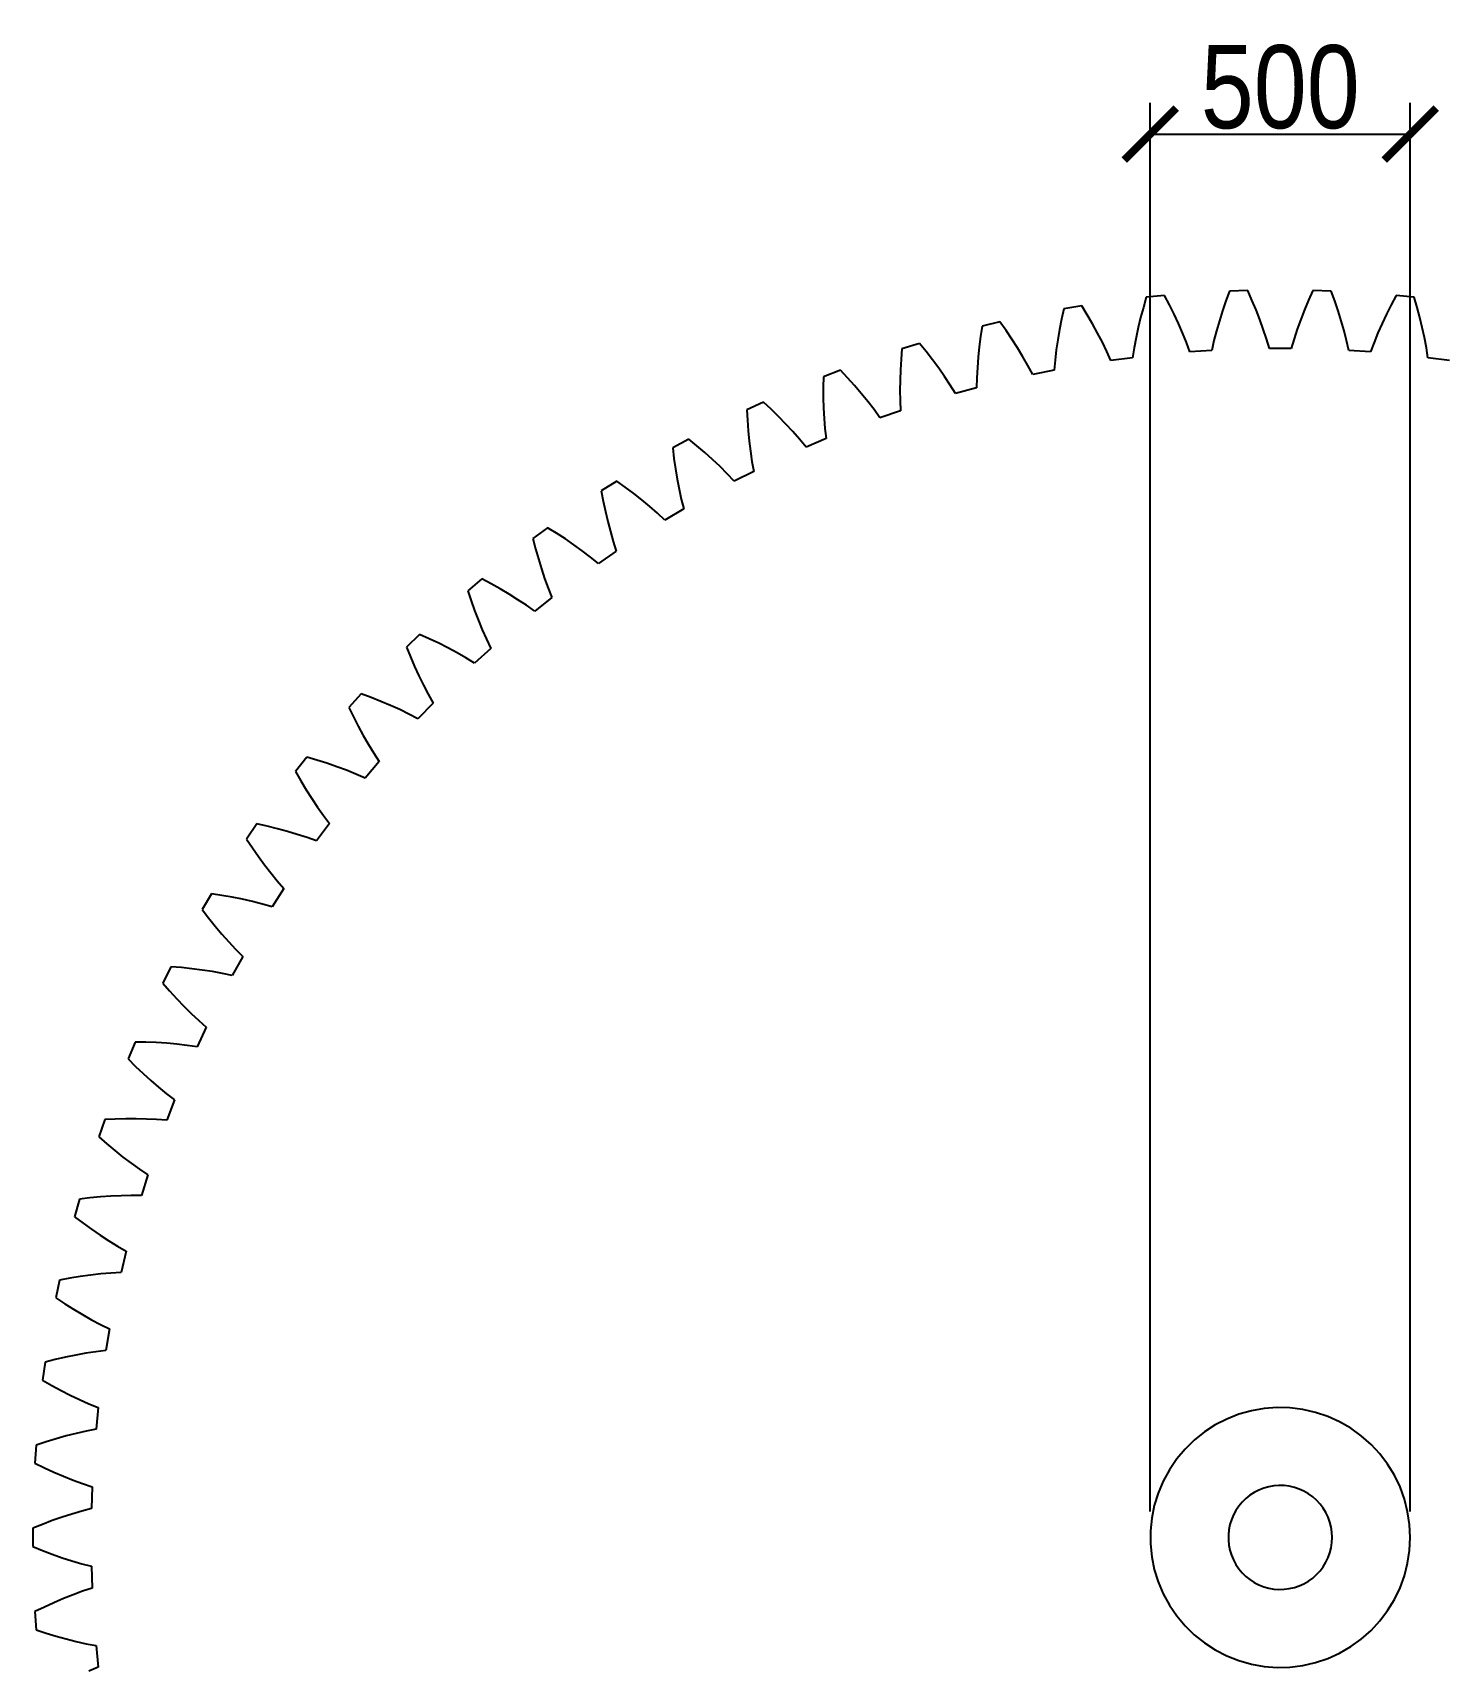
# Model space of a CAD drawing. Header units: millimetres. Extents: x -25 to 154, y -46 to 51.
# Drawn here: x -24 to 3.15, y -2.54 to 28.95 of the extents above; entities that cross this region are included whole.
import ezdxf

# ---------------------------------------------------------------- set-up
doc = ezdxf.new("R2010")
doc.units = ezdxf.units.MM
doc.linetypes.add('DASHED', pattern=[1.524, 1.27, -0.254])
for name, color, linetype in [('DIMS', 3, 'CONTINUOUS'), ('HIDDEN', 8, 'DASHED'), ('VISIBLE', 7, 'CONTINUOUS')]:
    doc.layers.add(name, color=color, linetype=linetype)
doc.styles.add('OpenSansCondensed-Light', font='OpenSansCondensed-Light.ttf')
doc.dimstyles.new('EZDXF', dxfattribs={"dimtxt": 0.25, "dimasz": 0.175, "dimexe": 0.375, "dimexo": 0.125, "dimgap": 0.1, "dimtad": 1, "dimlfac": 100, "dimzin": 12, "dimdsep": 46, "dimtxsty": 'OpenSansCondensed-Light', "dimblk": 'ARCHTICK', "dimcen": 2.5, "dimazin": 3, "dimtfac": 0.5, "dimtmove": 2, "dimatfit": 3})

# ---------------------------------------------------------------- blocks, each defined once
blk = doc.blocks.new('_ARCHTICK')
at = {"color": 0, "linetype": 'BYBLOCK', "const_width": 0.15}
blk.add_lwpolyline([(-0.5, -0.5), (0.5, 0.5)], dxfattribs=at)

msp = doc.modelspace()

# ---------------------------------------------------------------- linework, layer by layer
at = {"layer": 'HIDDEN'}
for points in [[(-0.97757, 23.98008), (-1.04731, 23.78946)], [(-0.6263, 23.99183), (-0.97757, 23.98008)], [(-0.54399, 23.80629), (-0.6263, 23.99183)], [(0.6263, 23.99183), (0.54399, 23.80629)], [(0.97757, 23.98008), (0.6263, 23.99183)], [(1.04731, 23.78946), (0.97757, 23.98008)], [(-4.16508, 23.63582), (-4.20879, 23.4376)], [(-3.81851, 23.69428), (-4.16508, 23.63582)], [(-3.71221, 23.52137), (-3.81851, 23.69428)], [(-2.63393, 23.66638), (-2.68592, 23.47182)], [(-2.57708, 23.86124), (-2.63393, 23.66638)], [(-2.22738, 23.89642), (-2.57708, 23.86124)], [(-2.13286, 23.71679), (-2.22738, 23.89642)], [(-2.04316, 23.53649), (-2.13286, 23.71679)], [(-1.04731, 23.78946), (-1.11218, 23.59881)], [(-0.46653, 23.62039), (-0.54399, 23.80629)], [(-0.39411, 23.43419), (-0.46653, 23.62039)], [(0.46653, 23.62039), (0.39411, 23.43419)], [(0.54399, 23.80629), (0.46653, 23.62039)], [(1.11218, 23.59881), (1.04731, 23.78946)], [(2.13286, 23.71679), (2.04316, 23.53649)], [(2.22738, 23.89642), (2.13286, 23.71679)], [(2.57708, 23.86124), (2.22738, 23.89642)], [(2.63393, 23.66638), (2.57708, 23.86124)], [(2.68592, 23.47182), (2.63393, 23.66638)], [(-5.73448, 23.30484), (-5.76485, 23.10415)], [(-5.39259, 23.38632), (-5.73448, 23.30484)], [(-5.27497, 23.22089), (-5.39259, 23.38632)], [(-4.20879, 23.4376), (-4.24767, 23.24001)], [(-3.61066, 23.34746), (-3.71221, 23.52137)], [(-3.51407, 23.17256), (-3.61066, 23.34746)], [(-2.68592, 23.47182), (-2.73288, 23.27762)], [(-1.95846, 23.35553), (-2.04316, 23.53649)], [(-1.87902, 23.17395), (-1.95846, 23.35553)], [(-1.172, 23.40818), (-1.22653, 23.21763)], [(-1.11218, 23.59881), (-1.172, 23.40818)], [(-0.32698, 23.2477), (-0.39411, 23.43419)], [(0.39411, 23.43419), (0.32698, 23.2477)], [(1.172, 23.40818), (1.11218, 23.59881)], [(1.22653, 23.21763), (1.172, 23.40818)], [(1.95846, 23.35553), (1.87902, 23.17395)], [(2.04316, 23.53649), (1.95846, 23.35553)], [(2.73288, 23.27762), (2.68592, 23.47182)], [(-5.76485, 23.10415), (-5.79045, 22.9044)], [(-5.16203, 23.05415), (-5.27497, 23.22089)], [(-5.05398, 22.8861), (-5.16203, 23.05415)], [(-4.28155, 23.04311), (-4.31019, 22.84699)], [(-4.24767, 23.24001), (-4.28155, 23.04311)], [(-3.42268, 22.99669), (-3.51407, 23.17256)], [(-3.3368, 22.81983), (-3.42268, 22.99669)], [(-2.77455, 23.08385), (-2.81066, 22.89059)], [(-2.73288, 23.27762), (-2.77455, 23.08385)], [(-1.80515, 22.99175), (-1.87902, 23.17395)], [(-1.73724, 22.80894), (-1.80515, 22.99175)], [(-1.27546, 23.0272), (-1.3184, 22.83698)], [(-1.22653, 23.21763), (-1.27546, 23.0272)], [(-0.26544, 23.06097), (-0.32698, 23.2477)], [(-0.20989, 22.87404), (-0.26544, 23.06097)], [(0.26544, 23.06097), (0.20989, 22.87404)], [(0.32698, 23.2477), (0.26544, 23.06097)], [(1.27546, 23.0272), (1.22653, 23.21763)], [(1.3184, 22.83698), (1.27546, 23.0272)], [(1.80515, 22.99175), (1.73724, 22.80894)], [(1.87902, 23.17395), (1.80515, 22.99175)], [(2.77455, 23.08385), (2.73288, 23.27762)], [(2.81066, 22.89059), (2.77455, 23.08385)], [(-7.27827, 22.86978), (-7.29516, 22.66751)], [(-6.94258, 22.97391), (-7.27827, 22.86978)], [(-6.81418, 22.81671), (-6.94258, 22.97391)], [(-6.69035, 22.65789), (-6.81418, 22.81671)], [(-5.8111, 22.70567), (-5.82657, 22.50808)], [(-5.79045, 22.9044), (-5.8111, 22.70567)], [(-4.95104, 22.71673), (-5.05398, 22.8861)], [(-4.85354, 22.546), (-4.95104, 22.71673)], [(-4.31019, 22.84699), (-4.3333, 22.65174)], [(-3.25682, 22.64197), (-3.3368, 22.81983)], [(-2.8408, 22.69792), (-3.25682, 22.64197)], [(-2.81066, 22.89059), (-2.8408, 22.69792)], [(-1.3184, 22.83698), (-1.73724, 22.80894)], [(0.20989, 22.87404), (-0.20989, 22.87404)], [(1.73724, 22.80894), (1.3184, 22.83698)], [(2.8408, 22.69792), (2.81066, 22.89059)], [(3.25682, 22.64197), (2.8408, 22.69792)], [(-8.46156, 22.45889), (-8.78955, 22.33257)], [(-8.32295, 22.31062), (-8.46156, 22.45889)], [(-7.30736, 22.46649), (-7.31469, 22.26683)], [(-7.29516, 22.66751), (-7.30736, 22.46649)], [(-6.57131, 22.49743), (-6.69035, 22.65789)], [(-6.4573, 22.3353), (-6.57131, 22.49743)], [(-5.82657, 22.50808), (-5.8366, 22.31172)], [(-4.76187, 22.37387), (-4.85354, 22.546)], [(-4.35051, 22.45749), (-4.76187, 22.37387)], [(-4.3333, 22.65174), (-4.35051, 22.45749)], [(-8.78955, 22.33257), (-8.79289, 22.12962)], [(-8.79289, 22.12962), (-8.79164, 21.92824)], [(-8.18879, 22.16042), (-8.32295, 22.31062)], [(-8.0593, 22.00827), (-8.18879, 22.16042)], [(-7.31469, 22.26683), (-7.31694, 22.06864)], [(-7.31694, 22.06864), (-7.31382, 21.87206)], [(-6.34861, 22.17147), (-6.4573, 22.3353)], [(-6.24564, 22.00585), (-6.34861, 22.17147)], [(-5.84079, 22.11675), (-6.24564, 22.00585)], [(-5.8366, 22.31172), (-5.84079, 22.11675)], [(-9.94276, 21.84357), (-10.26157, 21.69563)], [(-9.79455, 21.70489), (-9.94276, 21.84357)], [(-8.79164, 21.92824), (-8.78562, 21.72854)], [(-8.78562, 21.72854), (-8.77462, 21.53064)], [(-7.93471, 21.85413), (-8.0593, 22.00827)], [(-7.81532, 21.69792), (-7.93471, 21.85413)], [(-7.31382, 21.87206), (-7.30498, 21.67724)], [(-10.26157, 21.69563), (-10.25135, 21.4929)], [(-10.25135, 21.4929), (-10.23665, 21.29206)], [(-9.65066, 21.56398), (-9.79455, 21.70489)], [(-9.51129, 21.42082), (-9.65066, 21.56398)], [(-9.37669, 21.27534), (-9.51129, 21.42082)], [(-8.77462, 21.53064), (-8.75838, 21.33471)], [(-7.70153, 21.53955), (-7.81532, 21.69792)], [(-7.30498, 21.67724), (-7.70153, 21.53955)], [(-11.37954, 21.13069), (-11.68776, 20.96178)], [(-11.2224, 21.00221), (-11.37954, 21.13069)], [(-10.23665, 21.29206), (-10.2173, 21.0932)], [(-9.24713, 21.12746), (-9.37669, 21.27534)], [(-9.12301, 20.97704), (-9.24713, 21.12746)], [(-8.73655, 21.14092), (-9.12301, 20.97704)], [(-8.75838, 21.33471), (-8.73655, 21.14092)], [(-11.68776, 20.96178), (-11.66403, 20.76019)], [(-11.06942, 20.87124), (-11.2224, 21.00221)], [(-10.92081, 20.7377), (-11.06942, 20.87124)], [(-10.2173, 21.0932), (-10.19311, 20.89648)], [(-10.19311, 20.89648), (-10.16382, 20.70207)], [(-11.66403, 20.76019), (-11.63594, 20.56078)], [(-11.63594, 20.56078), (-11.60336, 20.36366)], [(-10.77678, 20.60154), (-10.92081, 20.7377)], [(-10.63764, 20.46264), (-10.77678, 20.60154)], [(-10.12909, 20.51017), (-10.50375, 20.32085)], [(-10.16382, 20.70207), (-10.12909, 20.51017)], [(-12.76551, 20.32343), (-13.06176, 20.13431)], [(-12.60013, 20.20574), (-12.76551, 20.32343)], [(-12.43875, 20.08527), (-12.60013, 20.20574)], [(-11.60336, 20.36366), (-11.56608, 20.16899)], [(-11.56608, 20.16899), (-11.52387, 19.97697)], [(-10.50375, 20.32085), (-10.63764, 20.46264)], [(-13.06176, 20.13431), (-13.02461, 19.93476)], [(-13.02461, 19.93476), (-12.98327, 19.73767)], [(-12.28155, 19.96196), (-12.43875, 20.08527)], [(-12.12875, 19.83572), (-12.28155, 19.96196)], [(-11.52387, 19.97697), (-11.4764, 19.78782)], [(-12.98327, 19.73767), (-12.93759, 19.54316)], [(-12.93759, 19.54316), (-12.88739, 19.35142)], [(-11.98064, 19.70643), (-12.12875, 19.83572)], [(-11.83758, 19.5739), (-11.98064, 19.70643)], [(-11.4764, 19.78782), (-11.83758, 19.5739)], [(-14.09445, 19.42541), (-14.37741, 19.21692)], [(-14.37741, 19.21692), (-14.32702, 19.0203)], [(-13.92159, 19.31902), (-14.09445, 19.42541)], [(-13.75252, 19.2096), (-13.92159, 19.31902)], [(-13.58743, 19.09707), (-13.75252, 19.2096)], [(-12.88739, 19.35142), (-12.83245, 19.16265)], [(-14.32702, 19.0203), (-14.2726, 18.8264)], [(-13.42654, 18.98132), (-13.58743, 19.09707)], [(-13.27013, 18.8622), (-13.42654, 18.98132)], [(-12.77246, 18.97709), (-13.11853, 18.73952)], [(-12.83245, 19.16265), (-12.77246, 18.97709)], [(-14.2726, 18.8264), (-14.21404, 18.63539)], [(-14.21404, 18.63539), (-14.15115, 18.44743)], [(-13.11853, 18.73952), (-13.27013, 18.8622)], [(-15.36045, 18.44062), (-15.62885, 18.2137)], [(-15.18087, 18.34602), (-15.36045, 18.44062)], [(-15.00487, 18.24814), (-15.18087, 18.34602)], [(-14.15115, 18.44743), (-14.08372, 18.26274)], [(-14.08372, 18.26274), (-14.01146, 18.08161)], [(-15.62885, 18.2137), (-15.56544, 18.02088)], [(-15.56544, 18.02088), (-15.4982, 17.83106)], [(-14.83263, 18.14688), (-15.00487, 18.24814)], [(-14.66437, 18.04214), (-14.83263, 18.14688)], [(-14.50035, 17.93373), (-14.66437, 18.04214)], [(-14.01146, 18.08161), (-14.3409, 17.82145)], [(-15.4982, 17.83106), (-15.427, 17.64438)], [(-15.427, 17.64438), (-15.3517, 17.46104)], [(-14.3409, 17.82145), (-14.50035, 17.93373)], [(-16.55785, 17.37348), (-16.81049, 17.12914)], [(-16.37235, 17.29108), (-16.55785, 17.37348)], [(-15.3517, 17.46104), (-15.27209, 17.28127)], [(-16.81049, 17.12914), (-16.73434, 16.94098)], [(-16.1902, 17.20517), (-16.37235, 17.29108)], [(-16.01159, 17.11565), (-16.1902, 17.20517)], [(-15.83671, 17.02237), (-16.01159, 17.11565)], [(-15.66581, 16.92517), (-15.83671, 17.02237)], [(-15.18789, 17.10537), (-15.49922, 16.82379)], [(-15.27209, 17.28127), (-15.18789, 17.10537)], [(-16.73434, 16.94098), (-16.65457, 16.75607)], [(-16.65457, 16.75607), (-16.57106, 16.57457)], [(-15.49922, 16.82379), (-15.66581, 16.92517)], [(-16.57106, 16.57457), (-16.48368, 16.39667)], [(-16.48368, 16.39667), (-16.39224, 16.22262)], [(-17.68129, 16.22874), (-17.91705, 15.96807)], [(-17.4907, 16.15891), (-17.68129, 16.22874)], [(-17.30323, 16.08537), (-17.4907, 16.15891)], [(-17.11903, 16.00797), (-17.30323, 16.08537)], [(-16.39224, 16.22262), (-16.29649, 16.05273)], [(-17.91705, 15.96807), (-17.82851, 15.78542)], [(-17.82851, 15.78542), (-17.73656, 15.60625)], [(-16.93831, 15.92658), (-17.11903, 16.00797)], [(-16.7613, 15.84101), (-16.93831, 15.92658)], [(-16.58831, 15.75099), (-16.7613, 15.84101)], [(-16.29649, 16.05273), (-16.58831, 15.75099)], [(-17.73656, 15.60625), (-17.64112, 15.43073)], [(-17.64112, 15.43073), (-17.54205, 15.25906)], [(-17.54205, 15.25906), (-17.43919, 15.09151)], [(-18.72577, 15.01151), (-18.94359, 14.73568)], [(-18.53094, 14.95458), (-18.72577, 15.01151)], [(-18.33897, 14.89372), (-18.53094, 14.95458)], [(-18.15002, 14.8288), (-18.33897, 14.89372)], [(-17.96426, 14.75966), (-18.15002, 14.8288)], [(-17.3323, 14.9284), (-17.60332, 14.60783)], [(-17.43919, 15.09151), (-17.3323, 14.9284)], [(-18.94359, 14.73568), (-18.84304, 14.55936)], [(-18.84304, 14.55936), (-18.73933, 14.38673)], [(-17.78194, 14.6861), (-17.96426, 14.75966)], [(-17.60332, 14.60783), (-17.78194, 14.6861)], [(-18.73933, 14.38673), (-18.63238, 14.21797)], [(-18.63238, 14.21797), (-18.52207, 14.05331)], [(-18.52207, 14.05331), (-18.40825, 13.893)], [(-18.40825, 13.893), (-18.2907, 13.73739)], [(-19.68661, 13.72725), (-19.88552, 13.43748)], [(-19.48841, 13.68345), (-19.68661, 13.72725)], [(-19.29281, 13.63555), (-19.48841, 13.68345)], [(-19.09994, 13.5834), (-19.29281, 13.63555)], [(-18.90999, 13.52682), (-19.09994, 13.5834)], [(-18.2907, 13.73739), (-18.5397, 13.39944)], [(-19.88552, 13.43748), (-19.77342, 13.26827)], [(-19.77342, 13.26827), (-19.65842, 13.10295)], [(-18.72315, 13.46561), (-18.90999, 13.52682)], [(-18.5397, 13.39944), (-18.72315, 13.46561)], [(-19.65842, 13.10295), (-19.54043, 12.94172)], [(-19.54043, 12.94172), (-19.41937, 12.78479)], [(-19.41937, 12.78479), (-19.29509, 12.63244)], [(-19.29509, 12.63244), (-19.16741, 12.48503)], [(-20.55953, 12.38167), (-20.73864, 12.07927)], [(-20.35885, 12.35121), (-20.55953, 12.38167)], [(-20.16048, 12.31648), (-20.35885, 12.35121)], [(-19.96456, 12.27733), (-20.16048, 12.31648)], [(-19.16741, 12.48503), (-19.39329, 12.1312)], [(-20.73864, 12.07927), (-20.61549, 11.91792)], [(-19.77125, 12.23357), (-19.96456, 12.27733)], [(-19.58074, 12.18497), (-19.77125, 12.23357)], [(-19.39329, 12.1312), (-19.58074, 12.18497)], [(-20.61549, 11.91792), (-20.4897, 11.76065)], [(-20.4897, 11.76065), (-20.3612, 11.60766)], [(-20.3612, 11.60766), (-20.22993, 11.45917)], [(-20.22993, 11.45917), (-20.09575, 11.31546)], [(-19.95852, 11.17691), (-20.16025, 10.80878)], [(-20.09575, 11.31546), (-19.95852, 11.17691)], [(-21.34062, 10.9808), (-21.49914, 10.66711)], [(-21.13835, 10.96381), (-21.34062, 10.9808)], [(-20.93811, 10.94241), (-21.13835, 10.96381)], [(-20.74001, 10.91643), (-20.93811, 10.94241)], [(-20.54421, 10.88568), (-20.74001, 10.91643)], [(-20.35088, 10.84991), (-20.54421, 10.88568)], [(-20.16025, 10.80878), (-20.35088, 10.84991)], [(-21.49914, 10.66711), (-21.36548, 10.51434)], [(-21.36548, 10.51434), (-21.22947, 10.36583)], [(-21.22947, 10.36583), (-21.09104, 10.22176)], [(-21.09104, 10.22176), (-20.95014, 10.08237)], [(-20.95014, 10.08237), (-20.80667, 9.94794)], [(-20.66048, 9.81886), (-20.83718, 9.43809)], [(-20.80667, 9.94794), (-20.66048, 9.81886)], [(-22.0264, 9.53088), (-22.16361, 9.2073)], [(-21.82345, 9.52744), (-22.0264, 9.53088)], [(-21.62222, 9.51946), (-21.82345, 9.52744)], [(-21.42283, 9.50677), (-21.62222, 9.51946)], [(-21.22542, 9.48917), (-21.42283, 9.50677)], [(-21.03013, 9.46639), (-21.22542, 9.48917)], [(-20.83718, 9.43809), (-21.03013, 9.46639)], [(-22.16361, 9.2073), (-22.02005, 9.06381)], [(-22.02005, 9.06381), (-21.87442, 8.92471)], [(-21.87442, 8.92471), (-21.72668, 8.79021)], [(-21.72668, 8.79021), (-21.57678, 8.66054)], [(-21.57678, 8.66054), (-21.42465, 8.53599)], [(-21.42465, 8.53599), (-21.27017, 8.41697)], [(-21.27017, 8.41697), (-21.42104, 8.02524)], [(-22.61381, 8.0384), (-22.7291, 7.70637)], [(-22.41108, 8.04852), (-22.61381, 8.0384)], [(-22.20977, 8.054), (-22.41108, 8.04852)], [(-22.00998, 8.05465), (-22.20977, 8.054)], [(-21.81182, 8.05027), (-22.00998, 8.05465)], [(-21.61545, 8.04059), (-21.81182, 8.05027)], [(-21.42104, 8.02524), (-21.61545, 8.04059)], [(-22.7291, 7.70637), (-22.57627, 7.57279)], [(-22.57627, 7.57279), (-22.42167, 7.44373)], [(-22.42167, 7.44373), (-22.26528, 7.31939)], [(-22.26528, 7.31939), (-22.10706, 7.20002)], [(-22.10706, 7.20002), (-21.94695, 7.08592)], [(-21.94695, 7.08592), (-21.78487, 6.97748)], [(-21.78487, 6.97748), (-21.90923, 6.57656)], [(-23.10021, 6.51001), (-23.19307, 6.17103)], [(-22.89861, 6.53365), (-23.10021, 6.51001)], [(-22.69812, 6.55256), (-22.89861, 6.53365)], [(-22.49882, 6.56656), (-22.69812, 6.55256)], [(-22.30081, 6.57543), (-22.49882, 6.56656)], [(-22.10424, 6.57888), (-22.30081, 6.57543)], [(-21.90923, 6.57656), (-22.10424, 6.57888)], [(-23.19307, 6.17103), (-23.03166, 6.04795)], [(-23.03166, 6.04795), (-22.86879, 5.9295)], [(-22.86879, 5.9295), (-22.70444, 5.81589)], [(-22.70444, 5.81589), (-22.5386, 5.70736)], [(-22.5386, 5.70736), (-22.37123, 5.60421)], [(-22.37123, 5.60421), (-22.20226, 5.50683)], [(-22.20226, 5.50683), (-22.29957, 5.09849)], [(-22.88717, 5.04914), (-23.08509, 5.02186)], [(-22.6902, 5.07121), (-22.88717, 5.04914)], [(-22.49429, 5.08779), (-22.6902, 5.07121)], [(-22.29957, 5.09849), (-22.49429, 5.08779)], [(-23.48345, 4.95255), (-23.55345, 4.60812)], [(-23.28388, 4.9896), (-23.48345, 4.95255)], [(-23.08509, 5.02186), (-23.28388, 4.9896)], [(-23.55345, 4.60812), (-23.38419, 4.4961)], [(-23.38419, 4.4961), (-23.21377, 4.3888)], [(-23.21377, 4.3888), (-23.0422, 4.28642)], [(-23.0422, 4.28642), (-22.86948, 4.1892)], [(-22.86948, 4.1892), (-22.69559, 4.09746)], [(-22.69559, 4.09746), (-22.5205, 4.01159)], [(-22.5205, 4.01159), (-22.59032, 3.59766)], [(-23.36896, 3.46873), (-23.56515, 3.42327)], [(-23.17331, 3.50917), (-23.36896, 3.46873)], [(-22.97825, 3.54435), (-23.17331, 3.50917)], [(-22.78389, 3.57398), (-22.97825, 3.54435)], [(-22.59032, 3.59766), (-22.78389, 3.57398)], [(-23.7618, 3.37297), (-23.80865, 3.02463)], [(-23.56515, 3.42327), (-23.7618, 3.37297)], [(-23.80865, 3.02463), (-23.63227, 2.92417)], [(-23.63227, 2.92417), (-23.45507, 2.82849)], [(-23.45507, 2.82849), (-23.27705, 2.73779)], [(-23.27705, 2.73779), (-23.09822, 2.65233)], [(-23.09822, 2.65233), (-22.91859, 2.57241)], [(-22.91859, 2.57241), (-22.73815, 2.49843)], [(-22.73815, 2.49843), (-22.78017, 2.08076)], [(2.5, 0), (2.48758, 0.24892), (2.45043, 0.49537), (2.38893, 0.73689), (2.30369, 0.97109), (2.19555, 1.19563), (2.0656, 1.4083), (1.91511, 1.60697), (1.74559, 1.78967), (1.55872, 1.95458), (1.35637, 2.10006), (1.14053, 2.22468), (0.91335, 2.32718), (0.6771, 2.40656), (0.43412, 2.46202), (0.18683, 2.49301), (-0.06233, 2.49922), (-0.31086, 2.4806), (-0.5563, 2.43732), (-0.79622, 2.36982), (-1.02822, 2.27876), (-1.25, 2.16506), (-1.45936, 2.02985), (-1.65421, 1.87445), (-1.83263, 1.70043), (-1.99283, 1.50951), (-2.13323, 1.30359), (-2.25242, 1.08471), (-2.34923, 0.85505), (-2.42269, 0.61689), (-2.47208, 0.37261), (-2.49689, 0.12461), (-2.49689, -0.12461), (-2.47208, -0.37261), (-2.42269, -0.61689), (-2.34923, -0.85505), (-2.25242, -1.08471), (-2.13323, -1.30359), (-1.99283, -1.50951), (-1.83263, -1.70043), (-1.65421, -1.87445), (-1.45936, -2.02985), (-1.25, -2.16506), (-1.02822, -2.27876), (-0.79622, -2.36982), (-0.5563, -2.43732), (-0.31086, -2.4806), (-0.06233, -2.49922), (0.18683, -2.49301), (0.43412, -2.46202), (0.6771, -2.40656), (0.91335, -2.32718), (1.14053, -2.22468), (1.35637, -2.10006), (1.55872, -1.95458), (1.74559, -1.78967), (1.91511, -1.60697), (2.0656, -1.4083), (2.19555, -1.19563), (2.30369, -0.97109), (2.38893, -0.73689), (2.45043, -0.49537), (2.48758, -0.24892), (2.5, 0)], [(2.5, 0), (2.48758, 0.24892), (2.45043, 0.49537), (2.38893, 0.73689), (2.30369, 0.97109), (2.19555, 1.19563), (2.0656, 1.4083), (1.91511, 1.60697), (1.74559, 1.78967), (1.55872, 1.95458), (1.35637, 2.10006), (1.14053, 2.22468), (0.91335, 2.32718), (0.6771, 2.40656), (0.43412, 2.46202), (0.18683, 2.49301), (-0.06233, 2.49922), (-0.31086, 2.4806), (-0.5563, 2.43732), (-0.79622, 2.36982), (-1.02822, 2.27876), (-1.25, 2.16506), (-1.45936, 2.02985), (-1.65421, 1.87445), (-1.83263, 1.70043), (-1.99283, 1.50951), (-2.13323, 1.30359), (-2.25242, 1.08471), (-2.34923, 0.85505), (-2.42269, 0.61689), (-2.47208, 0.37261), (-2.49689, 0.12461), (-2.49689, -0.12461), (-2.47208, -0.37261), (-2.42269, -0.61689), (-2.34923, -0.85505), (-2.25242, -1.08471), (-2.13323, -1.30359), (-1.99283, -1.50951), (-1.83263, -1.70043), (-1.65421, -1.87445), (-1.45936, -2.02985), (-1.25, -2.16506), (-1.02822, -2.27876), (-0.79622, -2.36982), (-0.5563, -2.43732), (-0.31086, -2.4806), (-0.06233, -2.49922), (0.18683, -2.49301), (0.43412, -2.46202), (0.6771, -2.40656), (0.91335, -2.32718), (1.14053, -2.22468), (1.35637, -2.10006), (1.55872, -1.95458), (1.74559, -1.78967), (1.91511, -1.60697), (2.0656, -1.4083), (2.19555, -1.19563), (2.30369, -0.97109), (2.38893, -0.73689), (2.45043, -0.49537), (2.48758, -0.24892), (2.5, 0)], [(-23.54846, 1.90011), (-23.74118, 1.84165)], [(-23.35594, 1.95353), (-23.54846, 1.90011)], [(-23.16368, 2.00166), (-23.35594, 1.95353)], [(-22.97173, 2.0442), (-23.16368, 2.00166)], [(-22.78017, 2.08076), (-22.97173, 2.0442)], [(-23.93403, 1.77832), (-23.9575, 1.42764)], [(-23.74118, 1.84165), (-23.93403, 1.77832)], [(-23.9575, 1.42764), (-23.77481, 1.33918)], [(-23.77481, 1.33918), (-23.59161, 1.25554)], [(-23.59161, 1.25554), (-23.40793, 1.17694)], [(-23.40793, 1.17694), (-23.22379, 1.10362)], [(-23.22379, 1.10362), (-23.03922, 1.03587)], [(-23.03922, 1.03587), (-22.85425, 0.9741)], [(-22.85425, 0.9741), (-22.86828, 0.55457)], [(1, 0), (0.99503, 0.09957), (0.98017, 0.19815), (0.95557, 0.29476), (0.92148, 0.38843), (0.87822, 0.47825), (0.82624, 0.56332), (0.76604, 0.64279), (0.69824, 0.71587), (0.62349, 0.78183), (0.54255, 0.84003), (0.45621, 0.88987), (0.36534, 0.93087), (0.27084, 0.96262), (0.17365, 0.98481), (0.07473, 0.9972), (-0.02493, 0.99969), (-0.12434, 0.99224), (-0.22252, 0.97493), (-0.31849, 0.94793), (-0.41129, 0.91151), (-0.5, 0.86603), (-0.58374, 0.81194), (-0.66169, 0.74978), (-0.73305, 0.68017), (-0.79713, 0.6038), (-0.85329, 0.52144), (-0.90097, 0.43388), (-0.93969, 0.34202), (-0.96908, 0.24676), (-0.98883, 0.14904), (-0.99876, 0.04985), (-0.99876, -0.04985), (-0.98883, -0.14904), (-0.96908, -0.24676), (-0.93969, -0.34202), (-0.90097, -0.43388), (-0.85329, -0.52144), (-0.79713, -0.6038), (-0.73305, -0.68017), (-0.66169, -0.74978), (-0.58374, -0.81194), (-0.5, -0.86603), (-0.41129, -0.91151), (-0.31849, -0.94793), (-0.22252, -0.97493), (-0.12434, -0.99224), (-0.02493, -0.99969), (0.07473, -0.9972), (0.17365, -0.98481), (0.27084, -0.96262), (0.36534, -0.93087), (0.45621, -0.88987), (0.54255, -0.84003), (0.62349, -0.78183), (0.69824, -0.71587), (0.76604, -0.64279), (0.82624, -0.56332), (0.87822, -0.47825), (0.92148, -0.38843), (0.95557, -0.29476), (0.98017, -0.19815), (0.99503, -0.09957), (1, 0)], [(-23.62279, 0.323), (-23.81117, 0.2518)], [(-23.43427, 0.38916), (-23.62279, 0.323)], [(-23.24564, 0.45002), (-23.43427, 0.38916)], [(-23.05696, 0.50529), (-23.24564, 0.45002)], [(-22.86828, 0.55457), (-23.05696, 0.50529)], [(-23.81117, 0.2518), (-23.99936, 0.17573)], [(-23.99936, 0.17573), (-23.99936, -0.17573)], [(-23.99936, -0.17573), (-23.81117, -0.2518)], [(-23.81117, -0.2518), (-23.62279, -0.323)], [(-23.62279, -0.323), (-23.43427, -0.38916)], [(-23.43427, -0.38916), (-23.24564, -0.45002)], [(-23.24564, -0.45002), (-23.05696, -0.50529)], [(-23.05696, -0.50529), (-22.86828, -0.55457)], [(-22.86828, -0.55457), (-22.85425, -0.9741)], [(-23.59161, -1.25554), (-23.77481, -1.33918)], [(-23.40793, -1.17694), (-23.59161, -1.25554)], [(-23.22379, -1.10362), (-23.40793, -1.17694)], [(-23.03922, -1.03587), (-23.22379, -1.10362)], [(-22.85425, -0.9741), (-23.03922, -1.03587)], [(-23.77481, -1.33918), (-23.9575, -1.42764)], [(-23.9575, -1.42764), (-23.93403, -1.77832)], [(-23.93403, -1.77832), (-23.74118, -1.84165)], [(-23.74118, -1.84165), (-23.54846, -1.90011)], [(-23.54846, -1.90011), (-23.35594, -1.95353)], [(-23.35594, -1.95353), (-23.16368, -2.00166)], [(-23.16368, -2.00166), (-22.97173, -2.0442)], [(-22.97173, -2.0442), (-22.78017, -2.08076)], [(-22.78017, -2.08076), (-22.73815, -2.49843)], [(-22.73815, -2.49843), (-22.91859, -2.57241)]]:
    msp.add_lwpolyline(points, dxfattribs=at)
at = {"layer": 'VISIBLE'}
for points in [[(-0.97757, 23.98008), (-1.04731, 23.78946)], [(-0.6263, 23.99183), (-0.97757, 23.98008)], [(-0.54399, 23.80629), (-0.6263, 23.99183)], [(0.6263, 23.99183), (0.54399, 23.80629)], [(0.97757, 23.98008), (0.6263, 23.99183)], [(1.04731, 23.78946), (0.97757, 23.98008)], [(-4.16508, 23.63582), (-4.20879, 23.4376)], [(-3.81851, 23.69428), (-4.16508, 23.63582)], [(-3.71221, 23.52137), (-3.81851, 23.69428)], [(-2.63393, 23.66638), (-2.68592, 23.47182)], [(-2.57708, 23.86124), (-2.63393, 23.66638)], [(-2.22738, 23.89642), (-2.57708, 23.86124)], [(-2.13286, 23.71679), (-2.22738, 23.89642)], [(-2.04316, 23.53649), (-2.13286, 23.71679)], [(-1.04731, 23.78946), (-1.11218, 23.59881)], [(-0.46653, 23.62039), (-0.54399, 23.80629)], [(-0.39411, 23.43419), (-0.46653, 23.62039)], [(0.46653, 23.62039), (0.39411, 23.43419)], [(0.54399, 23.80629), (0.46653, 23.62039)], [(1.11218, 23.59881), (1.04731, 23.78946)], [(2.13286, 23.71679), (2.04316, 23.53649)], [(2.22738, 23.89642), (2.13286, 23.71679)], [(2.57708, 23.86124), (2.22738, 23.89642)], [(2.63393, 23.66638), (2.57708, 23.86124)], [(2.68592, 23.47182), (2.63393, 23.66638)], [(-5.73448, 23.30484), (-5.76485, 23.10415)], [(-5.39259, 23.38632), (-5.73448, 23.30484)], [(-5.27497, 23.22089), (-5.39259, 23.38632)], [(-4.20879, 23.4376), (-4.24767, 23.24001)], [(-3.61066, 23.34746), (-3.71221, 23.52137)], [(-3.51407, 23.17256), (-3.61066, 23.34746)], [(-2.68592, 23.47182), (-2.73288, 23.27762)], [(-1.95846, 23.35553), (-2.04316, 23.53649)], [(-1.87902, 23.17395), (-1.95846, 23.35553)], [(-1.172, 23.40818), (-1.22653, 23.21763)], [(-1.11218, 23.59881), (-1.172, 23.40818)], [(-0.32698, 23.2477), (-0.39411, 23.43419)], [(0.39411, 23.43419), (0.32698, 23.2477)], [(1.172, 23.40818), (1.11218, 23.59881)], [(1.22653, 23.21763), (1.172, 23.40818)], [(1.95846, 23.35553), (1.87902, 23.17395)], [(2.04316, 23.53649), (1.95846, 23.35553)], [(2.73288, 23.27762), (2.68592, 23.47182)], [(-5.76485, 23.10415), (-5.79045, 22.9044)], [(-5.16203, 23.05415), (-5.27497, 23.22089)], [(-5.05398, 22.8861), (-5.16203, 23.05415)], [(-4.28155, 23.04311), (-4.31019, 22.84699)], [(-4.24767, 23.24001), (-4.28155, 23.04311)], [(-3.42268, 22.99669), (-3.51407, 23.17256)], [(-3.3368, 22.81983), (-3.42268, 22.99669)], [(-2.77455, 23.08385), (-2.81066, 22.89059)], [(-2.73288, 23.27762), (-2.77455, 23.08385)], [(-1.80515, 22.99175), (-1.87902, 23.17395)], [(-1.73724, 22.80894), (-1.80515, 22.99175)], [(-1.27546, 23.0272), (-1.3184, 22.83698)], [(-1.22653, 23.21763), (-1.27546, 23.0272)], [(-0.26544, 23.06097), (-0.32698, 23.2477)], [(-0.20989, 22.87404), (-0.26544, 23.06097)], [(0.26544, 23.06097), (0.20989, 22.87404)], [(0.32698, 23.2477), (0.26544, 23.06097)], [(1.27546, 23.0272), (1.22653, 23.21763)], [(1.3184, 22.83698), (1.27546, 23.0272)], [(1.80515, 22.99175), (1.73724, 22.80894)], [(1.87902, 23.17395), (1.80515, 22.99175)], [(2.77455, 23.08385), (2.73288, 23.27762)], [(2.81066, 22.89059), (2.77455, 23.08385)], [(-7.27827, 22.86978), (-7.29516, 22.66751)], [(-6.94258, 22.97391), (-7.27827, 22.86978)], [(-6.81418, 22.81671), (-6.94258, 22.97391)], [(-6.69035, 22.65789), (-6.81418, 22.81671)], [(-5.8111, 22.70567), (-5.82657, 22.50808)], [(-5.79045, 22.9044), (-5.8111, 22.70567)], [(-4.95104, 22.71673), (-5.05398, 22.8861)], [(-4.85354, 22.546), (-4.95104, 22.71673)], [(-4.31019, 22.84699), (-4.3333, 22.65174)], [(-3.25682, 22.64197), (-3.3368, 22.81983)], [(-2.8408, 22.69792), (-3.25682, 22.64197)], [(-2.81066, 22.89059), (-2.8408, 22.69792)], [(-1.3184, 22.83698), (-1.73724, 22.80894)], [(0.20989, 22.87404), (-0.20989, 22.87404)], [(1.73724, 22.80894), (1.3184, 22.83698)], [(2.8408, 22.69792), (2.81066, 22.89059)], [(3.25682, 22.64197), (2.8408, 22.69792)], [(-8.46156, 22.45889), (-8.78955, 22.33257)], [(-8.32295, 22.31062), (-8.46156, 22.45889)], [(-7.30736, 22.46649), (-7.31469, 22.26683)], [(-7.29516, 22.66751), (-7.30736, 22.46649)], [(-6.57131, 22.49743), (-6.69035, 22.65789)], [(-6.4573, 22.3353), (-6.57131, 22.49743)], [(-5.82657, 22.50808), (-5.8366, 22.31172)], [(-4.76187, 22.37387), (-4.85354, 22.546)], [(-4.35051, 22.45749), (-4.76187, 22.37387)], [(-4.3333, 22.65174), (-4.35051, 22.45749)], [(-8.78955, 22.33257), (-8.79289, 22.12962)], [(-8.79289, 22.12962), (-8.79164, 21.92824)], [(-8.18879, 22.16042), (-8.32295, 22.31062)], [(-8.0593, 22.00827), (-8.18879, 22.16042)], [(-7.31469, 22.26683), (-7.31694, 22.06864)], [(-7.31694, 22.06864), (-7.31382, 21.87206)], [(-6.34861, 22.17147), (-6.4573, 22.3353)], [(-6.24564, 22.00585), (-6.34861, 22.17147)], [(-5.84079, 22.11675), (-6.24564, 22.00585)], [(-5.8366, 22.31172), (-5.84079, 22.11675)], [(-9.94276, 21.84357), (-10.26157, 21.69563)], [(-9.79455, 21.70489), (-9.94276, 21.84357)], [(-8.79164, 21.92824), (-8.78562, 21.72854)], [(-8.78562, 21.72854), (-8.77462, 21.53064)], [(-7.93471, 21.85413), (-8.0593, 22.00827)], [(-7.81532, 21.69792), (-7.93471, 21.85413)], [(-7.31382, 21.87206), (-7.30498, 21.67724)], [(-10.26157, 21.69563), (-10.25135, 21.4929)], [(-10.25135, 21.4929), (-10.23665, 21.29206)], [(-9.65066, 21.56398), (-9.79455, 21.70489)], [(-9.51129, 21.42082), (-9.65066, 21.56398)], [(-9.37669, 21.27534), (-9.51129, 21.42082)], [(-8.77462, 21.53064), (-8.75838, 21.33471)], [(-7.70153, 21.53955), (-7.81532, 21.69792)], [(-7.30498, 21.67724), (-7.70153, 21.53955)], [(-11.37954, 21.13069), (-11.68776, 20.96178)], [(-11.2224, 21.00221), (-11.37954, 21.13069)], [(-10.23665, 21.29206), (-10.2173, 21.0932)], [(-9.24713, 21.12746), (-9.37669, 21.27534)], [(-9.12301, 20.97704), (-9.24713, 21.12746)], [(-8.73655, 21.14092), (-9.12301, 20.97704)], [(-8.75838, 21.33471), (-8.73655, 21.14092)], [(-11.68776, 20.96178), (-11.66403, 20.76019)], [(-11.06942, 20.87124), (-11.2224, 21.00221)], [(-10.92081, 20.7377), (-11.06942, 20.87124)], [(-10.2173, 21.0932), (-10.19311, 20.89648)], [(-10.19311, 20.89648), (-10.16382, 20.70207)], [(-11.66403, 20.76019), (-11.63594, 20.56078)], [(-11.63594, 20.56078), (-11.60336, 20.36366)], [(-10.77678, 20.60154), (-10.92081, 20.7377)], [(-10.63764, 20.46264), (-10.77678, 20.60154)], [(-10.12909, 20.51017), (-10.50375, 20.32085)], [(-10.16382, 20.70207), (-10.12909, 20.51017)], [(-12.76551, 20.32343), (-13.06176, 20.13431)], [(-12.60013, 20.20574), (-12.76551, 20.32343)], [(-12.43875, 20.08527), (-12.60013, 20.20574)], [(-11.60336, 20.36366), (-11.56608, 20.16899)], [(-11.56608, 20.16899), (-11.52387, 19.97697)], [(-10.50375, 20.32085), (-10.63764, 20.46264)], [(-13.06176, 20.13431), (-13.02461, 19.93476)], [(-13.02461, 19.93476), (-12.98327, 19.73767)], [(-12.28155, 19.96196), (-12.43875, 20.08527)], [(-12.12875, 19.83572), (-12.28155, 19.96196)], [(-11.52387, 19.97697), (-11.4764, 19.78782)], [(-12.98327, 19.73767), (-12.93759, 19.54316)], [(-12.93759, 19.54316), (-12.88739, 19.35142)], [(-11.98064, 19.70643), (-12.12875, 19.83572)], [(-11.83758, 19.5739), (-11.98064, 19.70643)], [(-11.4764, 19.78782), (-11.83758, 19.5739)], [(-14.09445, 19.42541), (-14.37741, 19.21692)], [(-14.37741, 19.21692), (-14.32702, 19.0203)], [(-13.92159, 19.31902), (-14.09445, 19.42541)], [(-13.75252, 19.2096), (-13.92159, 19.31902)], [(-13.58743, 19.09707), (-13.75252, 19.2096)], [(-12.88739, 19.35142), (-12.83245, 19.16265)], [(-14.32702, 19.0203), (-14.2726, 18.8264)], [(-13.42654, 18.98132), (-13.58743, 19.09707)], [(-13.27013, 18.8622), (-13.42654, 18.98132)], [(-12.77246, 18.97709), (-13.11853, 18.73952)], [(-12.83245, 19.16265), (-12.77246, 18.97709)], [(-14.2726, 18.8264), (-14.21404, 18.63539)], [(-14.21404, 18.63539), (-14.15115, 18.44743)], [(-13.11853, 18.73952), (-13.27013, 18.8622)], [(-15.36045, 18.44062), (-15.62885, 18.2137)], [(-15.18087, 18.34602), (-15.36045, 18.44062)], [(-15.00487, 18.24814), (-15.18087, 18.34602)], [(-14.15115, 18.44743), (-14.08372, 18.26274)], [(-14.08372, 18.26274), (-14.01146, 18.08161)], [(-15.62885, 18.2137), (-15.56544, 18.02088)], [(-15.56544, 18.02088), (-15.4982, 17.83106)], [(-14.83263, 18.14688), (-15.00487, 18.24814)], [(-14.66437, 18.04214), (-14.83263, 18.14688)], [(-14.50035, 17.93373), (-14.66437, 18.04214)], [(-14.01146, 18.08161), (-14.3409, 17.82145)], [(-15.4982, 17.83106), (-15.427, 17.64438)], [(-15.427, 17.64438), (-15.3517, 17.46104)], [(-14.3409, 17.82145), (-14.50035, 17.93373)], [(-16.55785, 17.37348), (-16.81049, 17.12914)], [(-16.37235, 17.29108), (-16.55785, 17.37348)], [(-15.3517, 17.46104), (-15.27209, 17.28127)], [(-16.81049, 17.12914), (-16.73434, 16.94098)], [(-16.1902, 17.20517), (-16.37235, 17.29108)], [(-16.01159, 17.11565), (-16.1902, 17.20517)], [(-15.83671, 17.02237), (-16.01159, 17.11565)], [(-15.66581, 16.92517), (-15.83671, 17.02237)], [(-15.18789, 17.10537), (-15.49922, 16.82379)], [(-15.27209, 17.28127), (-15.18789, 17.10537)], [(-16.73434, 16.94098), (-16.65457, 16.75607)], [(-16.65457, 16.75607), (-16.57106, 16.57457)], [(-15.49922, 16.82379), (-15.66581, 16.92517)], [(-16.57106, 16.57457), (-16.48368, 16.39667)], [(-16.48368, 16.39667), (-16.39224, 16.22262)], [(-17.68129, 16.22874), (-17.91705, 15.96807)], [(-17.4907, 16.15891), (-17.68129, 16.22874)], [(-17.30323, 16.08537), (-17.4907, 16.15891)], [(-17.11903, 16.00797), (-17.30323, 16.08537)], [(-16.39224, 16.22262), (-16.29649, 16.05273)], [(-17.91705, 15.96807), (-17.82851, 15.78542)], [(-17.82851, 15.78542), (-17.73656, 15.60625)], [(-16.93831, 15.92658), (-17.11903, 16.00797)], [(-16.7613, 15.84101), (-16.93831, 15.92658)], [(-16.58831, 15.75099), (-16.7613, 15.84101)], [(-16.29649, 16.05273), (-16.58831, 15.75099)], [(-17.73656, 15.60625), (-17.64112, 15.43073)], [(-17.64112, 15.43073), (-17.54205, 15.25906)], [(-17.54205, 15.25906), (-17.43919, 15.09151)], [(-18.72577, 15.01151), (-18.94359, 14.73568)], [(-18.53094, 14.95458), (-18.72577, 15.01151)], [(-18.33897, 14.89372), (-18.53094, 14.95458)], [(-18.15002, 14.8288), (-18.33897, 14.89372)], [(-17.96426, 14.75966), (-18.15002, 14.8288)], [(-17.3323, 14.9284), (-17.60332, 14.60783)], [(-17.43919, 15.09151), (-17.3323, 14.9284)], [(-18.94359, 14.73568), (-18.84304, 14.55936)], [(-18.84304, 14.55936), (-18.73933, 14.38673)], [(-17.78194, 14.6861), (-17.96426, 14.75966)], [(-17.60332, 14.60783), (-17.78194, 14.6861)], [(-18.73933, 14.38673), (-18.63238, 14.21797)], [(-18.63238, 14.21797), (-18.52207, 14.05331)], [(-18.52207, 14.05331), (-18.40825, 13.893)], [(-18.40825, 13.893), (-18.2907, 13.73739)], [(-19.68661, 13.72725), (-19.88552, 13.43748)], [(-19.48841, 13.68345), (-19.68661, 13.72725)], [(-19.29281, 13.63555), (-19.48841, 13.68345)], [(-19.09994, 13.5834), (-19.29281, 13.63555)], [(-18.90999, 13.52682), (-19.09994, 13.5834)], [(-18.2907, 13.73739), (-18.5397, 13.39944)], [(-19.88552, 13.43748), (-19.77342, 13.26827)], [(-19.77342, 13.26827), (-19.65842, 13.10295)], [(-18.72315, 13.46561), (-18.90999, 13.52682)], [(-18.5397, 13.39944), (-18.72315, 13.46561)], [(-19.65842, 13.10295), (-19.54043, 12.94172)], [(-19.54043, 12.94172), (-19.41937, 12.78479)], [(-19.41937, 12.78479), (-19.29509, 12.63244)], [(-19.29509, 12.63244), (-19.16741, 12.48503)], [(-20.55953, 12.38167), (-20.73864, 12.07927)], [(-20.35885, 12.35121), (-20.55953, 12.38167)], [(-20.16048, 12.31648), (-20.35885, 12.35121)], [(-19.96456, 12.27733), (-20.16048, 12.31648)], [(-19.16741, 12.48503), (-19.39329, 12.1312)], [(-20.73864, 12.07927), (-20.61549, 11.91792)], [(-19.77125, 12.23357), (-19.96456, 12.27733)], [(-19.58074, 12.18497), (-19.77125, 12.23357)], [(-19.39329, 12.1312), (-19.58074, 12.18497)], [(-20.61549, 11.91792), (-20.4897, 11.76065)], [(-20.4897, 11.76065), (-20.3612, 11.60766)], [(-20.3612, 11.60766), (-20.22993, 11.45917)], [(-20.22993, 11.45917), (-20.09575, 11.31546)], [(-19.95852, 11.17691), (-20.16025, 10.80878)], [(-20.09575, 11.31546), (-19.95852, 11.17691)], [(-21.34062, 10.9808), (-21.49914, 10.66711)], [(-21.13835, 10.96381), (-21.34062, 10.9808)], [(-20.93811, 10.94241), (-21.13835, 10.96381)], [(-20.74001, 10.91643), (-20.93811, 10.94241)], [(-20.54421, 10.88568), (-20.74001, 10.91643)], [(-20.35088, 10.84991), (-20.54421, 10.88568)], [(-20.16025, 10.80878), (-20.35088, 10.84991)], [(-21.49914, 10.66711), (-21.36548, 10.51434)], [(-21.36548, 10.51434), (-21.22947, 10.36583)], [(-21.22947, 10.36583), (-21.09104, 10.22176)], [(-21.09104, 10.22176), (-20.95014, 10.08237)], [(-20.95014, 10.08237), (-20.80667, 9.94794)], [(-20.66048, 9.81886), (-20.83718, 9.43809)], [(-20.80667, 9.94794), (-20.66048, 9.81886)], [(-22.0264, 9.53088), (-22.16361, 9.2073)], [(-21.82345, 9.52744), (-22.0264, 9.53088)], [(-21.62222, 9.51946), (-21.82345, 9.52744)], [(-21.42283, 9.50677), (-21.62222, 9.51946)], [(-21.22542, 9.48917), (-21.42283, 9.50677)], [(-21.03013, 9.46639), (-21.22542, 9.48917)], [(-20.83718, 9.43809), (-21.03013, 9.46639)], [(-22.16361, 9.2073), (-22.02005, 9.06381)], [(-22.02005, 9.06381), (-21.87442, 8.92471)], [(-21.87442, 8.92471), (-21.72668, 8.79021)], [(-21.72668, 8.79021), (-21.57678, 8.66054)], [(-21.57678, 8.66054), (-21.42465, 8.53599)], [(-21.42465, 8.53599), (-21.27017, 8.41697)], [(-21.27017, 8.41697), (-21.42104, 8.02524)], [(-22.61381, 8.0384), (-22.7291, 7.70637)], [(-22.41108, 8.04852), (-22.61381, 8.0384)], [(-22.20977, 8.054), (-22.41108, 8.04852)], [(-22.00998, 8.05465), (-22.20977, 8.054)], [(-21.81182, 8.05027), (-22.00998, 8.05465)], [(-21.61545, 8.04059), (-21.81182, 8.05027)], [(-21.42104, 8.02524), (-21.61545, 8.04059)], [(-22.7291, 7.70637), (-22.57627, 7.57279)], [(-22.57627, 7.57279), (-22.42167, 7.44373)], [(-22.42167, 7.44373), (-22.26528, 7.31939)], [(-22.26528, 7.31939), (-22.10706, 7.20002)], [(-22.10706, 7.20002), (-21.94695, 7.08592)], [(-21.94695, 7.08592), (-21.78487, 6.97748)], [(-21.78487, 6.97748), (-21.90923, 6.57656)], [(-23.10021, 6.51001), (-23.19307, 6.17103)], [(-22.89861, 6.53365), (-23.10021, 6.51001)], [(-22.69812, 6.55256), (-22.89861, 6.53365)], [(-22.49882, 6.56656), (-22.69812, 6.55256)], [(-22.30081, 6.57543), (-22.49882, 6.56656)], [(-22.10424, 6.57888), (-22.30081, 6.57543)], [(-21.90923, 6.57656), (-22.10424, 6.57888)], [(-23.19307, 6.17103), (-23.03166, 6.04795)], [(-23.03166, 6.04795), (-22.86879, 5.9295)], [(-22.86879, 5.9295), (-22.70444, 5.81589)], [(-22.70444, 5.81589), (-22.5386, 5.70736)], [(-22.5386, 5.70736), (-22.37123, 5.60421)], [(-22.37123, 5.60421), (-22.20226, 5.50683)], [(-22.20226, 5.50683), (-22.29957, 5.09849)], [(-22.88717, 5.04914), (-23.08509, 5.02186)], [(-22.6902, 5.07121), (-22.88717, 5.04914)], [(-22.49429, 5.08779), (-22.6902, 5.07121)], [(-22.29957, 5.09849), (-22.49429, 5.08779)], [(-23.48345, 4.95255), (-23.55345, 4.60812)], [(-23.28388, 4.9896), (-23.48345, 4.95255)], [(-23.08509, 5.02186), (-23.28388, 4.9896)], [(-23.55345, 4.60812), (-23.38419, 4.4961)], [(-23.38419, 4.4961), (-23.21377, 4.3888)], [(-23.21377, 4.3888), (-23.0422, 4.28642)], [(-23.0422, 4.28642), (-22.86948, 4.1892)], [(-22.86948, 4.1892), (-22.69559, 4.09746)], [(-22.69559, 4.09746), (-22.5205, 4.01159)], [(-22.5205, 4.01159), (-22.59032, 3.59766)], [(-23.36896, 3.46873), (-23.56515, 3.42327)], [(-23.17331, 3.50917), (-23.36896, 3.46873)], [(-22.97825, 3.54435), (-23.17331, 3.50917)], [(-22.78389, 3.57398), (-22.97825, 3.54435)], [(-22.59032, 3.59766), (-22.78389, 3.57398)], [(-23.7618, 3.37297), (-23.80865, 3.02463)], [(-23.56515, 3.42327), (-23.7618, 3.37297)], [(-23.80865, 3.02463), (-23.63227, 2.92417)], [(-23.63227, 2.92417), (-23.45507, 2.82849)], [(-23.45507, 2.82849), (-23.27705, 2.73779)], [(-23.27705, 2.73779), (-23.09822, 2.65233)], [(-23.09822, 2.65233), (-22.91859, 2.57241)], [(-22.91859, 2.57241), (-22.73815, 2.49843)], [(-22.73815, 2.49843), (-22.78017, 2.08076)], [(-23.54846, 1.90011), (-23.74118, 1.84165)], [(-23.35594, 1.95353), (-23.54846, 1.90011)], [(-23.16368, 2.00166), (-23.35594, 1.95353)], [(-22.97173, 2.0442), (-23.16368, 2.00166)], [(-22.78017, 2.08076), (-22.97173, 2.0442)], [(-23.93403, 1.77832), (-23.9575, 1.42764)], [(-23.74118, 1.84165), (-23.93403, 1.77832)], [(-23.9575, 1.42764), (-23.77481, 1.33918)], [(-23.77481, 1.33918), (-23.59161, 1.25554)], [(-23.59161, 1.25554), (-23.40793, 1.17694)], [(-23.40793, 1.17694), (-23.22379, 1.10362)], [(-23.22379, 1.10362), (-23.03922, 1.03587)], [(-23.03922, 1.03587), (-22.85425, 0.9741)], [(-22.85425, 0.9741), (-22.86828, 0.55457)], [(1, 0), (0.99503, 0.09957), (0.98017, 0.19815), (0.95557, 0.29476), (0.92148, 0.38843), (0.87822, 0.47825), (0.82624, 0.56332), (0.76604, 0.64279), (0.69824, 0.71587), (0.62349, 0.78183), (0.54255, 0.84003), (0.45621, 0.88987), (0.36534, 0.93087), (0.27084, 0.96262), (0.17365, 0.98481), (0.07473, 0.9972), (-0.02493, 0.99969), (-0.12434, 0.99224), (-0.22252, 0.97493), (-0.31849, 0.94793), (-0.41129, 0.91151), (-0.5, 0.86603), (-0.58374, 0.81194), (-0.66169, 0.74978), (-0.73305, 0.68017), (-0.79713, 0.6038), (-0.85329, 0.52144), (-0.90097, 0.43388), (-0.93969, 0.34202), (-0.96908, 0.24676), (-0.98883, 0.14904), (-0.99876, 0.04985), (-0.99876, -0.04985), (-0.98883, -0.14904), (-0.96908, -0.24676), (-0.93969, -0.34202), (-0.90097, -0.43388), (-0.85329, -0.52144), (-0.79713, -0.6038), (-0.73305, -0.68017), (-0.66169, -0.74978), (-0.58374, -0.81194), (-0.5, -0.86603), (-0.41129, -0.91151), (-0.31849, -0.94793), (-0.22252, -0.97493), (-0.12434, -0.99224), (-0.02493, -0.99969), (0.07473, -0.9972), (0.17365, -0.98481), (0.27084, -0.96262), (0.36534, -0.93087), (0.45621, -0.88987), (0.54255, -0.84003), (0.62349, -0.78183), (0.69824, -0.71587), (0.76604, -0.64279), (0.82624, -0.56332), (0.87822, -0.47825), (0.92148, -0.38843), (0.95557, -0.29476), (0.98017, -0.19815), (0.99503, -0.09957), (1, 0)], [(-23.62279, 0.323), (-23.81117, 0.2518)], [(-23.43427, 0.38916), (-23.62279, 0.323)], [(-23.24564, 0.45002), (-23.43427, 0.38916)], [(-23.05696, 0.50529), (-23.24564, 0.45002)], [(-22.86828, 0.55457), (-23.05696, 0.50529)], [(-23.81117, 0.2518), (-23.99936, 0.17573)], [(-23.99936, 0.17573), (-23.99936, -0.17573)], [(-23.99936, -0.17573), (-23.81117, -0.2518)], [(-23.81117, -0.2518), (-23.62279, -0.323)], [(-23.62279, -0.323), (-23.43427, -0.38916)], [(-23.43427, -0.38916), (-23.24564, -0.45002)], [(-23.24564, -0.45002), (-23.05696, -0.50529)], [(-23.05696, -0.50529), (-22.86828, -0.55457)], [(-22.86828, -0.55457), (-22.85425, -0.9741)], [(-23.59161, -1.25554), (-23.77481, -1.33918)], [(-23.40793, -1.17694), (-23.59161, -1.25554)], [(-23.22379, -1.10362), (-23.40793, -1.17694)], [(-23.03922, -1.03587), (-23.22379, -1.10362)], [(-22.85425, -0.9741), (-23.03922, -1.03587)], [(-23.77481, -1.33918), (-23.9575, -1.42764)], [(-23.9575, -1.42764), (-23.93403, -1.77832)], [(-23.93403, -1.77832), (-23.74118, -1.84165)], [(-23.74118, -1.84165), (-23.54846, -1.90011)], [(-23.54846, -1.90011), (-23.35594, -1.95353)], [(-23.35594, -1.95353), (-23.16368, -2.00166)], [(-23.16368, -2.00166), (-22.97173, -2.0442)], [(-22.97173, -2.0442), (-22.78017, -2.08076)], [(-22.78017, -2.08076), (-22.73815, -2.49843)], [(-22.73815, -2.49843), (-22.91859, -2.57241)]]:
    msp.add_lwpolyline(points, dxfattribs=at)

# ---------------------------------------------------------------- dimensions: what is measured, and where the dimension line sits
at = {"layer": 'DIMS'}
msp.add_linear_dim(base=(-2.5, 27), p1=(-2.5, 0), p2=(2.5, 0), dimstyle='EZDXF', override={"dimtxt": 1.6, "dimasz": 1, "dimexe": 0.6, "dimexo": 0.5, "dimdec": 2}, dxfattribs=at).render()

doc.saveas('drawing.dxf')
